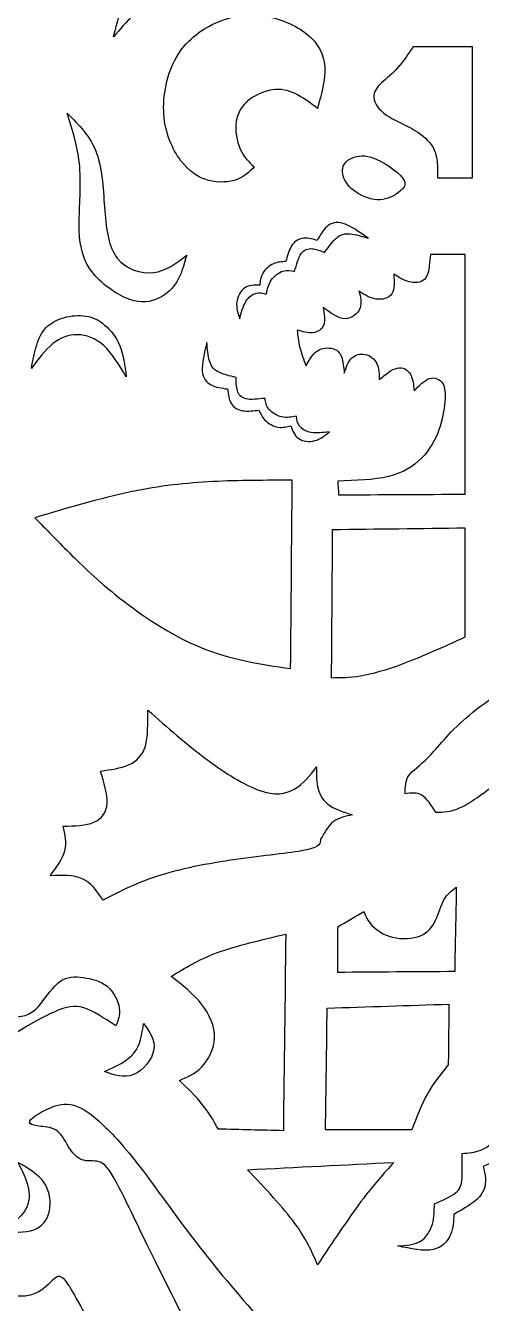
# Model space of a CAD drawing. Header units: millimetres. Extents: x 30 to 570, y 16 to 401.
# Drawn here: x 231.7 to 269.1, y 214.3 to 319.1 of the extents above; entities that cross this region are included whole.
import ezdxf

# ---------------------------------------------------------------- set-up
doc = ezdxf.new("R2010")
doc.units = ezdxf.units.MM
doc.layers.add('Default', color=7, linetype='Continuous')
doc.layers.add('DV1_Layer_1', color=7, linetype='Continuous')

# ---------------------------------------------------------------- blocks, each defined once
blk = doc.blocks.new('SE')
at = {"layer": 'DV1_Layer_1', "color": 7, "linetype": 'Continuous'}
for points, knots in [([(300.17, 19.96), (298.13, 20), (296.08, 20.05), (294.36, 20.47), (292.65, 20.89), (291.27, 21.7), (290.4, 22.74), (289.53, 23.79), (289.18, 25.08), (288.82, 26.37), (287.26, 26.33), (284.15, 26.24), (281.21, 28.28), (280.05, 29.42), (278.89, 30.55), (278.05, 31.8), (277.2, 33.05), (276.49, 32.42), (275.06, 31.18), (271.86, 31.53), (270.68, 32.31), (269.5, 33.09), (268.74, 34.47), (267.99, 35.85), (267.05, 34.87), (266.12, 33.89), (264.74, 33.38), (263.36, 32.87), (261.53, 32.83), (260.13, 33.16), (258.73, 33.49), (257.75, 34.21), (257.08, 35.07), (256.41, 35.94), (256.05, 36.97), (255.7, 37.99), (253.83, 37.9), (250.09, 37.72), (244.21, 39.86), (238.87, 42.26), (234.95, 41.91), (233.02, 41.42), (231.08, 40.93), (229.16, 40.13), (227.14, 38.79), (225.11, 37.46), (222.98, 35.59), (220.46, 33.87), (217.95, 32.16), (212.16, 29.04), (208.28, 27.04), (201.96, 24.99), (198.96, 24.34), (195.95, 23.7), (193.1, 23.43), (189.43, 23.5), (185.76, 23.56), (181.26, 23.97), (177.1, 25.28), (172.94, 26.59), (165.28, 31.04), (156.91, 35.5), (153.21, 37.08), (149.52, 38.66), (146.31, 39.59), (143.49, 40.01), (140.66, 40.44), (138.21, 40.35), (135.87, 39.66), (133.54, 38.97), (129.08, 36.39), (124.28, 35.59), (121.98, 35.41), (119.69, 35.23), (117.51, 35.27), (115.66, 35.63), (113.81, 35.99), (112.3, 36.65), (110.79, 37.32), (109.9, 35.81), (108.11, 32.78), (104.55, 31.53), (102.86, 31.24), (101.17, 30.96), (99.57, 31), (98.21, 31.53), (96.85, 32.07), (95.74, 33.09), (94.96, 34.21), (94.18, 35.32), (93.73, 36.52), (93.42, 37.79), (93.11, 39.06), (92.93, 40.39), (92.76, 41.73), (90.17, 40.88), (87.59, 40.04), (84.56, 39.21), (81.54, 38.39), (74.59, 36.79), (69.43, 36.43), (66.6, 36.68), (63.77, 36.92), (60.7, 37.59), (57.41, 38.9), (54.11, 40.22), (50.6, 42.17), (48.24, 45.18), (45.88, 48.18), (43.47, 56.29), (44.81, 61.36), (45.94, 63.41), (47.08, 65.46), (48.68, 67.02), (50.28, 68.57), (47.52, 70.89), (44.76, 73.2), (42, 75.52), (44.45, 78.15), (46.9, 80.77), (49.35, 83.4), (46.77, 85.8), (44.18, 88.21), (41.6, 90.61), (44.14, 93.24), (46.68, 95.87), (49.21, 98.49), (46.63, 101.12), (44.05, 103.75), (41.47, 106.37), (44.14, 109.04), (46.81, 111.71), (49.48, 114.39), (46.68, 116.88), (43.87, 119.37), (41.07, 121.87), (43.34, 124.63), (45.61, 127.39), (47.88, 130.15), (45.12, 132.68), (42.36, 135.22), (39.6, 137.76), (41.96, 140.39), (44.32, 143.01), (46.68, 145.64), (44.01, 148), (41.33, 150.36), (38.66, 152.72), (41.33, 155.3), (44.01, 157.88), (46.68, 160.46), (43.92, 162.87), (41.16, 165.27), (38.4, 167.68), (41.16, 170.39), (43.92, 173.11), (46.68, 175.82), (43.78, 178.09), (40.89, 180.36), (38, 182.63), (40.62, 185.31), (43.25, 187.98), (45.88, 190.65), (43.43, 193.14), (40.98, 195.63), (38.53, 198.13), (41.38, 200.49), (44.23, 202.85), (47.08, 205.21), (44.63, 207.7), (42.18, 210.19), (39.73, 212.69), (42.14, 215.22), (44.54, 217.76), (46.94, 220.3), (44.27, 222.66), (41.6, 225.02), (38.93, 227.38), (41.29, 230.32), (43.65, 233.25), (46.01, 236.19), (43.47, 238.37), (40.93, 240.56), (38.4, 242.74), (40.93, 245.68), (43.47, 248.61), (46.01, 251.55), (43.03, 253.56), (40.04, 255.56), (37.06, 257.56), (39.78, 259.83), (42.49, 262.1), (45.21, 264.37), (42.27, 267.04), (39.33, 269.72), (36.39, 272.39), (39.33, 274.92), (42.27, 277.46), (45.21, 280), (42.4, 282.49), (39.6, 284.99), (36.79, 287.48), (39.82, 290.06), (42.85, 292.64), (45.88, 295.23), (43.25, 297.81), (40.62, 300.39), (38, 302.97), (41.07, 305.29), (44.14, 307.6), (47.21, 309.92), (44.5, 311.88), (41.78, 313.84), (39.06, 315.79), (41.82, 318.51), (44.58, 321.23), (47.35, 323.94), (44.41, 326.79), (41.47, 329.64), (38.53, 332.49), (41.6, 334.8), (44.67, 337.12), (47.75, 339.43), (44.9, 342.24), (42.05, 345.04), (39.2, 347.85), (42, 349.94), (44.81, 352.03), (47.61, 354.13), (44.76, 356.17), (41.91, 358.22), (39.06, 360.27), (41.82, 363.07), (44.58, 365.88), (47.35, 368.68), (44.85, 370.78), (42.36, 372.87), (39.87, 374.96)], [0, 0, 0, 0, 0.011364, 0.011364, 0.011364, 0.022727, 0.022727, 0.022727, 0.034091, 0.034091, 0.034091, 0.045455, 0.056818, 0.056818, 0.056818, 0.068182, 0.068182, 0.068182, 0.079545, 0.090909, 0.090909, 0.090909, 0.102273, 0.102273, 0.102273, 0.113636, 0.113636, 0.113636, 0.125, 0.125, 0.125, 0.136364, 0.136364, 0.136364, 0.147727, 0.147727, 0.147727, 0.159091, 0.170455, 0.181818, 0.193182, 0.193182, 0.193182, 0.204545, 0.204545, 0.204545, 0.215909, 0.215909, 0.215909, 0.227273, 0.238636, 0.25, 0.25, 0.25, 0.261364, 0.261364, 0.261364, 0.272727, 0.272727, 0.272727, 0.284091, 0.295455, 0.295455, 0.295455, 0.306818, 0.306818, 0.306818, 0.318182, 0.318182, 0.318182, 0.329545, 0.340909, 0.340909, 0.340909, 0.352273, 0.352273, 0.352273, 0.363636, 0.363636, 0.363636, 0.375, 0.386364, 0.386364, 0.386364, 0.397727, 0.397727, 0.397727, 0.409091, 0.409091, 0.409091, 0.420455, 0.420455, 0.420455, 0.431818, 0.431818, 0.431818, 0.443182, 0.443182, 0.443182, 0.454545, 0.465909, 0.465909, 0.465909, 0.477273, 0.477273, 0.477273, 0.488636, 0.488636, 0.488636, 0.5, 0.511364, 0.511364, 0.511364, 0.522727, 0.522727, 0.522727, 0.534091, 0.534091, 0.534091, 0.545455, 0.545455, 0.545455, 0.556818, 0.556818, 0.556818, 0.568182, 0.568182, 0.568182, 0.579545, 0.579545, 0.579545, 0.590909, 0.590909, 0.590909, 0.602273, 0.602273, 0.602273, 0.613636, 0.613636, 0.613636, 0.625, 0.625, 0.625, 0.636364, 0.636364, 0.636364, 0.647727, 0.647727, 0.647727, 0.659091, 0.659091, 0.659091, 0.670455, 0.670455, 0.670455, 0.681818, 0.681818, 0.681818, 0.693182, 0.693182, 0.693182, 0.704545, 0.704545, 0.704545, 0.715909, 0.715909, 0.715909, 0.727273, 0.727273, 0.727273, 0.738636, 0.738636, 0.738636, 0.75, 0.75, 0.75, 0.761364, 0.761364, 0.761364, 0.772727, 0.772727, 0.772727, 0.784091, 0.784091, 0.784091, 0.795455, 0.795455, 0.795455, 0.806818, 0.806818, 0.806818, 0.818182, 0.818182, 0.818182, 0.829545, 0.829545, 0.829545, 0.840909, 0.840909, 0.840909, 0.852273, 0.852273, 0.852273, 0.863636, 0.863636, 0.863636, 0.875, 0.875, 0.875, 0.886364, 0.886364, 0.886364, 0.897727, 0.897727, 0.897727, 0.909091, 0.909091, 0.909091, 0.920455, 0.920455, 0.920455, 0.931818, 0.931818, 0.931818, 0.943182, 0.943182, 0.943182, 0.954545, 0.954545, 0.954545, 0.965909, 0.965909, 0.965909, 0.977273, 0.977273, 0.977273, 1, 1, 1, 1]), ([(247.87, 324.21), (246.23, 324.19), (244.58, 324.17), (243.26, 323.82), (241.94, 323.48), (240.94, 322.81), (239.61, 320.83), (239.27, 319.52), (238.94, 318.21), (240.01, 319.46), (241.07, 320.7), (242.18, 321.5), (243.3, 322.3), (244.45, 322.66), (245.41, 323.03), (246.36, 323.41), (247.12, 323.81), (247.87, 324.21)], [0, 0, 0, 0, 0.142857, 0.142857, 0.142857, 0.285714, 0.285714, 0.428571, 0.428571, 0.428571, 0.571429, 0.571429, 0.571429, 0.714286, 0.714286, 0.714286, 1, 1, 1, 1]), ([(250.47, 307.55), (250.05, 307.95), (249.63, 308.35), (249.34, 308.99), (249.05, 309.64), (248.89, 310.53), (249, 311.27), (249.12, 312.02), (249.49, 312.62), (250.09, 313.07), (250.69, 313.53), (251.51, 313.84), (252.21, 313.89), (252.91, 313.95), (253.49, 313.75), (254.6, 313.15), (255.14, 312.75), (255.67, 312.35), (256, 313.53), (256.33, 314.7), (256.2, 316.79), (255.73, 317.7), (253.89, 319.19), (252.51, 319.77), (251.17, 319.95), (249.83, 320.12), (248.52, 319.9), (247.27, 319.33), (246.03, 318.77), (244.85, 317.86), (244.08, 316.51), (243.32, 315.17), (242.96, 313.39), (243.07, 311.85), (243.18, 310.31), (243.76, 308.99), (245.12, 307.17), (245.89, 306.66), (246.73, 306.44), (247.56, 306.22), (248.45, 306.28), (249.08, 306.52), (249.71, 306.75), (250.09, 307.15), (250.47, 307.55)], [0, 0, 0, 0, 0.058824, 0.058824, 0.058824, 0.117647, 0.117647, 0.117647, 0.176471, 0.176471, 0.176471, 0.235294, 0.235294, 0.235294, 0.294118, 0.294118, 0.352941, 0.352941, 0.352941, 0.411765, 0.411765, 0.470588, 0.470588, 0.529412, 0.529412, 0.529412, 0.588235, 0.588235, 0.588235, 0.647059, 0.647059, 0.647059, 0.705882, 0.705882, 0.705882, 0.764706, 0.764706, 0.823529, 0.823529, 0.823529, 0.882353, 0.882353, 0.882353, 1, 1, 1, 1]), ([(263.52, 317.41), (263.12, 316.8), (262.72, 316.19), (261.83, 315.2), (261.33, 314.82), (260.93, 314.44), (260.54, 314.07), (260.25, 313.7), (260.32, 312.8), (260.69, 312.26), (261.29, 311.83), (261.88, 311.4), (262.71, 311.08), (264.1, 310.3), (264.67, 309.84), (265, 309.38), (265.33, 308.92), (265.43, 308.47), (265.48, 308.01), (265.53, 307.56), (265.53, 307.1), (265.53, 306.65)], [0, 0, 0, 0, 0.111111, 0.111111, 0.222222, 0.222222, 0.222222, 0.333333, 0.333333, 0.444444, 0.444444, 0.444444, 0.555556, 0.555556, 0.666667, 0.666667, 0.666667, 0.777778, 0.777778, 0.777778, 1, 1, 1, 1]), ([(265.53, 306.65), (265.53, 306.65), (268.4, 306.65), (268.4, 306.65), (268.4, 317.41), (268.4, 317.41), (263.52, 317.41), (263.52, 317.41)], [0, 0, 0, 0, 0.25, 0.25, 0.5, 0.5, 1, 1, 1, 1]), ([(235.14, 311.95), (235.59, 310.53), (236.03, 309.11), (236.3, 306), (236.12, 304.31), (236.12, 302.86), (236.12, 301.42), (236.3, 300.22), (237, 299.18), (237.7, 298.13), (238.92, 297.24), (239.92, 296.81), (240.92, 296.38), (241.7, 296.4), (243.07, 296.91), (243.67, 297.4), (244.08, 298.04), (244.49, 298.69), (244.72, 299.49), (244.94, 300.29), (244.1, 299.64), (243.25, 299), (242.22, 298.88), (241.19, 298.75), (239.96, 299.15), (239.25, 300.05), (238.54, 300.95), (238.34, 302.35), (238.1, 305.53), (238.05, 307.31), (237.55, 308.67), (237.05, 310.04), (236.1, 310.99), (235.14, 311.95)], [0, 0, 0, 0, 0.076923, 0.076923, 0.153846, 0.153846, 0.153846, 0.230769, 0.230769, 0.230769, 0.307692, 0.307692, 0.307692, 0.384615, 0.384615, 0.461538, 0.461538, 0.461538, 0.538462, 0.538462, 0.538462, 0.615385, 0.615385, 0.615385, 0.692308, 0.692308, 0.692308, 0.769231, 0.769231, 0.846154, 0.846154, 0.846154, 1, 1, 1, 1]), ([(261.73, 307.47), (261.16, 307.88), (260.44, 308.28), (259.79, 308.41), (259.13, 308.53), (258.53, 308.37), (258.17, 308.09), (257.8, 307.82), (257.67, 307.42), (257.74, 306.97), (257.82, 306.53), (258.11, 306.04), (258.63, 305.63), (259.16, 305.22), (259.91, 304.88), (261.22, 304.82), (261.78, 305.08), (262.2, 305.36), (262.62, 305.64), (262.91, 305.93), (262.83, 306.28), (262.75, 306.64), (262.31, 307.06), (261.73, 307.47)], [0, 0, 0, 0, 0.111111, 0.111111, 0.111111, 0.222222, 0.222222, 0.222222, 0.333333, 0.333333, 0.333333, 0.444444, 0.444444, 0.444444, 0.555556, 0.555556, 0.666667, 0.666667, 0.666667, 0.777778, 0.777778, 0.777778, 1, 1, 1, 1]), ([(259.83, 301.69), (259.3, 301.85), (258.78, 302.01), (258.35, 302.05), (257.92, 302.09), (257.58, 302.01), (256.92, 301.46), (256.59, 300.99), (256.26, 300.53), (255.91, 300.67), (255.55, 300.81), (254.89, 300.86), (254.58, 300.77), (254.34, 300.43), (254.11, 300.1), (253.95, 299.53), (253.79, 298.96), (253.49, 299.03), (253.18, 299.11), (252.84, 299), (252.49, 298.89), (252.11, 298.6), (251.88, 298.25), (251.64, 297.91), (251.56, 297.51), (251.47, 297.11), (251.2, 297.19), (250.93, 297.26), (250.63, 297.18), (250.34, 297.1), (250.01, 296.87), (249.79, 296.49), (249.56, 296.12), (249.42, 295.6), (249.29, 295.07), (249.14, 295.53), (249, 295.98), (249.05, 296.44), (249.1, 296.91), (249.35, 297.38), (249.7, 297.62), (250.05, 297.85), (250.49, 297.84), (250.93, 297.83), (250.97, 298.18), (251.01, 298.52), (251.38, 299.15), (251.71, 299.44), (252.05, 299.59), (252.39, 299.75), (252.73, 299.76), (253.08, 299.78), (253.19, 300.23), (253.31, 300.67), (253.73, 301.37), (254.04, 301.62), (254.41, 301.68), (254.78, 301.75), (255.21, 301.64), (255.65, 301.52), (255.89, 301.94), (256.13, 302.36), (256.46, 302.65), (256.79, 302.94), (257.21, 303.09), (257.79, 302.91), (258.36, 302.73), (259.1, 302.21), (259.83, 301.69)], [0, 0, 0, 0, 0.04, 0.04, 0.04, 0.08, 0.08, 0.12, 0.12, 0.12, 0.16, 0.16, 0.2, 0.2, 0.2, 0.24, 0.24, 0.24, 0.28, 0.28, 0.28, 0.32, 0.32, 0.32, 0.36, 0.36, 0.36, 0.4, 0.4, 0.4, 0.44, 0.44, 0.44, 0.48, 0.48, 0.48, 0.52, 0.52, 0.52, 0.56, 0.56, 0.56, 0.6, 0.6, 0.6, 0.64, 0.64, 0.68, 0.68, 0.68, 0.72, 0.72, 0.72, 0.76, 0.76, 0.8, 0.8, 0.8, 0.84, 0.84, 0.84, 0.88, 0.88, 0.88, 0.92, 0.92, 0.92, 1, 1, 1, 1]), ([(257.33, 281.76), (258.82, 281.81), (260.31, 281.85), (261.49, 282.14), (262.67, 282.43), (263.53, 282.96), (264.2, 283.64), (264.86, 284.32), (265.33, 285.14), (265.93, 286.78), (266.06, 287.6), (266.12, 288.27), (266.18, 288.94), (266.15, 289.45), (265.71, 290.14), (265.29, 290.31), (264.44, 290.05), (264.02, 289.6), (263.6, 289.16), (263.55, 289.67), (263.51, 290.18), (263.29, 290.55), (263.07, 290.91), (262.67, 291.13), (261.75, 290.94), (261.24, 290.51), (260.73, 290.09), (260.73, 290.56), (260.73, 291.02), (260.54, 291.4), (260.36, 291.78), (259.98, 292.07), (259.58, 292.16), (259.18, 292.25), (258.76, 292.13), (258.18, 291.56), (258.02, 291.09), (257.87, 290.62), (257.82, 291.11), (257.78, 291.6), (257.65, 291.96), (257.51, 292.31), (257.29, 292.53), (256.92, 292.63), (256.56, 292.73), (256.05, 292.71), (255.27, 292.2), (255, 291.71), (254.74, 291.22), (254.54, 291.73), (254.34, 292.25), (254.09, 293.22), (254.05, 293.69), (254, 294.16), (254.45, 294.02), (254.89, 293.89), (255.29, 293.93), (255.69, 293.98), (256.05, 294.2), (256.18, 294.58), (256.31, 294.96), (256.22, 295.49), (256.13, 296.02), (256.76, 295.56), (257.38, 295.09), (258.49, 295.07), (258.98, 295.51), (259.16, 295.97), (259.33, 296.42), (259.2, 296.89), (259.07, 297.35), (259.51, 297.07), (259.96, 296.78), (260.46, 296.7), (260.95, 296.62), (261.51, 296.75), (261.77, 297.13), (262.02, 297.51), (261.98, 298.13), (261.93, 298.75), (262.33, 298.49), (262.73, 298.22), (263.64, 298), (264.15, 298.04), (264.44, 298.31), (264.73, 298.58), (264.8, 299.07), (264.84, 299.44), (264.89, 299.82), (264.91, 300.09), (264.93, 300.35), (265.89, 300.35), (266.84, 300.35), (267.8, 300.35), (267.8, 293.8), (267.8, 287.25), (267.8, 280.69), (264.33, 280.67), (260.87, 280.65), (257.4, 280.63), (257.38, 281.01), (257.36, 281.38), (257.33, 281.76)], [0, 0, 0, 0, 0.026316, 0.026316, 0.026316, 0.052632, 0.052632, 0.052632, 0.078947, 0.078947, 0.105263, 0.105263, 0.105263, 0.131579, 0.131579, 0.157895, 0.157895, 0.184211, 0.184211, 0.184211, 0.210526, 0.210526, 0.210526, 0.236842, 0.236842, 0.263158, 0.263158, 0.263158, 0.289474, 0.289474, 0.289474, 0.315789, 0.315789, 0.315789, 0.342105, 0.342105, 0.368421, 0.368421, 0.368421, 0.394737, 0.394737, 0.394737, 0.421053, 0.421053, 0.421053, 0.447368, 0.447368, 0.473684, 0.473684, 0.473684, 0.5, 0.5, 0.526316, 0.526316, 0.526316, 0.552632, 0.552632, 0.552632, 0.578947, 0.578947, 0.578947, 0.605263, 0.605263, 0.605263, 0.631579, 0.631579, 0.657895, 0.657895, 0.657895, 0.684211, 0.684211, 0.684211, 0.710526, 0.710526, 0.710526, 0.736842, 0.736842, 0.736842, 0.763158, 0.763158, 0.763158, 0.789474, 0.789474, 0.815789, 0.815789, 0.815789, 0.842105, 0.842105, 0.842105, 0.868421, 0.868421, 0.868421, 0.894737, 0.894737, 0.894737, 0.921053, 0.921053, 0.921053, 0.947368, 0.947368, 0.947368, 1, 1, 1, 1]), ([(232.2, 291), (232.77, 291.77), (233.34, 292.54), (233.96, 293.04), (234.58, 293.54), (235.26, 293.78), (235.98, 293.77), (236.7, 293.75), (237.45, 293.5), (238.13, 292.88), (238.8, 292.27), (239.39, 291.3), (239.98, 290.33), (239.87, 291.22), (239.76, 292.11), (239.17, 293.59), (238.69, 294.17), (238.21, 294.57), (237.73, 294.98), (237.25, 295.22), (236.68, 295.31), (236.11, 295.4), (235.44, 295.34), (234.85, 295.17), (234.27, 295), (233.77, 294.73), (233.05, 293.98), (232.82, 293.51), (232.64, 292.93), (232.47, 292.36), (232.33, 291.68), (232.2, 291)], [0, 0, 0, 0, 0.083333, 0.083333, 0.083333, 0.166667, 0.166667, 0.166667, 0.25, 0.25, 0.25, 0.333333, 0.333333, 0.333333, 0.416667, 0.416667, 0.5, 0.5, 0.5, 0.583333, 0.583333, 0.583333, 0.666667, 0.666667, 0.666667, 0.75, 0.75, 0.833333, 0.833333, 0.833333, 1, 1, 1, 1]), ([(246.6, 293.14), (246.64, 292.59), (246.68, 292.05), (246.81, 291.63), (246.93, 291.22), (247.13, 290.94), (247.89, 290.53), (248.44, 290.39), (249, 290.26), (249, 289.88), (249, 289.5), (249.2, 288.86), (249.4, 288.61), (249.8, 288.51), (250.19, 288.42), (250.78, 288.49), (251.37, 288.55), (251.42, 288.24), (251.46, 287.93), (251.69, 287.65), (251.92, 287.37), (252.33, 287.12), (253.14, 286.94), (253.54, 287.01), (253.94, 287.08), (253.98, 286.8), (254.01, 286.52), (254.19, 286.27), (254.38, 286.03), (254.71, 285.82), (255.58, 285.67), (256.12, 285.74), (256.65, 285.81), (256.28, 285.5), (255.91, 285.2), (255.46, 285.08), (255.01, 284.96), (254.48, 285.01), (253.79, 285.48), (253.63, 285.9), (253.48, 286.31), (253.14, 286.22), (252.81, 286.13), (252.09, 286.24), (251.7, 286.44), (251.43, 286.7), (251.16, 286.96), (251.02, 287.27), (250.87, 287.58), (250.41, 287.53), (249.96, 287.47), (249.16, 287.6), (248.81, 287.79), (248.61, 288.11), (248.41, 288.43), (248.35, 288.88), (248.3, 289.32), (247.82, 289.39), (247.34, 289.46), (246.95, 289.66), (246.56, 289.86), (246.26, 290.19), (246.22, 290.8), (246.17, 291.4), (246.38, 292.27), (246.6, 293.14)], [0, 0, 0, 0, 0.04, 0.04, 0.04, 0.08, 0.08, 0.12, 0.12, 0.12, 0.16, 0.16, 0.2, 0.2, 0.2, 0.24, 0.24, 0.24, 0.28, 0.28, 0.28, 0.32, 0.32, 0.36, 0.36, 0.36, 0.4, 0.4, 0.4, 0.44, 0.44, 0.48, 0.48, 0.48, 0.52, 0.52, 0.52, 0.56, 0.56, 0.6, 0.6, 0.6, 0.64, 0.64, 0.68, 0.68, 0.68, 0.72, 0.72, 0.72, 0.76, 0.76, 0.8, 0.8, 0.8, 0.84, 0.84, 0.84, 0.88, 0.88, 0.88, 0.92, 0.92, 0.92, 1, 1, 1, 1]), ([(232.48, 278.76), (235.19, 279.56), (237.9, 280.36), (240.33, 280.87), (242.76, 281.38), (244.92, 281.61), (247.08, 281.72), (249.25, 281.83), (251.43, 281.83), (253.6, 281.83), (253.56, 276.67), (253.51, 271.52), (253.47, 266.37), (250.98, 266.74), (248.49, 267.12), (246.06, 268.12), (243.63, 269.12), (241.25, 270.74), (237.63, 273.59), (236.39, 274.81), (235.32, 275.87), (234.25, 276.94), (233.37, 277.85), (232.48, 278.76)], [0, 0, 0, 0, 0.111111, 0.111111, 0.111111, 0.222222, 0.222222, 0.222222, 0.333333, 0.333333, 0.333333, 0.444444, 0.444444, 0.444444, 0.555556, 0.555556, 0.555556, 0.666667, 0.666667, 0.777778, 0.777778, 0.777778, 1, 1, 1, 1]), ([(256.88, 277.76), (260.52, 277.81), (264.16, 277.85), (267.8, 277.9), (267.8, 274.92), (267.8, 271.94), (267.8, 268.97), (266.02, 268.17), (264.24, 267.37), (262.78, 266.81), (261.31, 266.26), (260.16, 265.94), (259.21, 265.79), (258.27, 265.63), (257.53, 265.63), (256.8, 265.63), (256.83, 269.68), (256.86, 273.72), (256.88, 277.76)], [0, 0, 0, 0, 0.142857, 0.142857, 0.142857, 0.285714, 0.285714, 0.285714, 0.428571, 0.428571, 0.428571, 0.571429, 0.571429, 0.571429, 0.714286, 0.714286, 0.714286, 1, 1, 1, 1]), ([(292.79, 272.56), (290.7, 271.17), (288.61, 269.77), (286.57, 269.05), (284.52, 268.34), (282.52, 268.32), (280.34, 267.98), (278.15, 267.63), (275.77, 266.97), (273.56, 265.96), (271.35, 264.95), (269.31, 263.59), (267.85, 262.32), (266.4, 261.06), (265.53, 259.88), (264.06, 258.37), (262.87, 257.7), (262.87, 256.64), (262.87, 256.1), (263.33, 256.17), (263.8, 256.24), (264.64, 255.73), (265.02, 255.15), (265.4, 254.57), (265.98, 254.57), (266.55, 254.57), (268.17, 255.3), (269.22, 256.04), (270.48, 257.06), (271.75, 258.08), (273.24, 259.39), (274.77, 260.46), (276.3, 261.52), (277.88, 262.35), (279.41, 262.88), (280.95, 263.41), (282.44, 263.66), (284.12, 263.77), (285.81, 263.88), (287.7, 263.86), (289.59, 263.83), (289.72, 265.43), (289.85, 267.03), (290.39, 268.49), (290.92, 269.94), (291.85, 271.25), (292.79, 272.56)], [0, 0, 0, 0, 0.055556, 0.055556, 0.055556, 0.111111, 0.111111, 0.111111, 0.166667, 0.166667, 0.166667, 0.222222, 0.222222, 0.222222, 0.277778, 0.277778, 0.333333, 0.388889, 0.388889, 0.388889, 0.444444, 0.444444, 0.5, 0.5, 0.5, 0.555556, 0.555556, 0.611111, 0.611111, 0.611111, 0.666667, 0.666667, 0.666667, 0.722222, 0.722222, 0.722222, 0.777778, 0.777778, 0.777778, 0.833333, 0.833333, 0.833333, 0.888889, 0.888889, 0.888889, 1, 1, 1, 1]), ([(241.74, 262.97), (241.76, 261.88), (241.78, 260.79), (241.55, 260.01), (241.32, 259.24), (240.83, 258.77), (239.52, 258.19), (238.7, 258.08), (237.88, 257.97), (238.16, 257.02), (238.45, 256.06), (238.41, 255.32), (238.36, 254.57), (237.99, 254.04), (237.33, 253.76), (236.68, 253.48), (235.74, 253.46), (234.81, 253.44), (234.97, 252.77), (235.12, 252.11), (234.94, 251.43), (234.77, 250.75), (234.25, 250.06), (233.74, 249.37), (234.7, 249.42), (235.65, 249.46), (237.1, 248.8), (237.59, 248.09), (238.08, 247.37), (239.5, 248.11), (240.92, 248.84), (242.83, 249.43), (244.74, 250.02), (247.14, 250.46), (251.65, 251.08), (253.76, 251.26), (254.82, 251.51), (255.89, 251.75), (255.91, 252.06), (255.93, 252.37), (256.25, 252.93), (256.56, 253.48), (256.99, 253.82), (257.42, 254.15), (257.98, 254.26), (258.53, 254.37), (257.78, 254.62), (257.02, 254.86), (256.52, 255.25), (256.02, 255.64), (255.78, 256.17), (255.67, 256.7), (255.56, 257.24), (255.58, 257.77), (255.6, 258.3), (255.05, 257.59), (254.49, 256.88), (253.05, 256.06), (252.16, 255.95), (250.94, 256.37), (249.72, 256.79), (248.16, 257.75), (246.57, 258.94), (244.98, 260.12), (243.36, 261.55), (241.74, 262.97)], [0, 0, 0, 0, 0.041667, 0.041667, 0.041667, 0.083333, 0.083333, 0.125, 0.125, 0.125, 0.166667, 0.166667, 0.166667, 0.208333, 0.208333, 0.208333, 0.25, 0.25, 0.25, 0.291667, 0.291667, 0.291667, 0.333333, 0.333333, 0.333333, 0.375, 0.375, 0.416667, 0.416667, 0.416667, 0.458333, 0.458333, 0.458333, 0.5, 0.5, 0.541667, 0.541667, 0.541667, 0.583333, 0.583333, 0.583333, 0.625, 0.625, 0.625, 0.666667, 0.666667, 0.666667, 0.708333, 0.708333, 0.708333, 0.75, 0.75, 0.75, 0.791667, 0.791667, 0.791667, 0.833333, 0.833333, 0.875, 0.875, 0.875, 0.916667, 0.916667, 0.916667, 1, 1, 1, 1]), ([(257.33, 245.18), (257.33, 243.93), (257.33, 242.69), (257.33, 241.44), (260.53, 241.47), (263.73, 241.49), (266.93, 241.51), (266.97, 243.82), (267.02, 246.13), (267.06, 248.44), (266.69, 248.15), (266.31, 247.86), (266.04, 247.4), (265.78, 246.93), (265.62, 246.29), (265.11, 245.18), (264.75, 244.71), (264.12, 244.45), (263.49, 244.2), (262.58, 244.15), (261.09, 244.51), (260.51, 244.91), (260.14, 245.3), (259.78, 245.69), (259.62, 246.06), (259.47, 246.44), (258.76, 246.02), (258.04, 245.6), (257.33, 245.18)], [0, 0, 0, 0, 0.090909, 0.090909, 0.090909, 0.181818, 0.181818, 0.181818, 0.272727, 0.272727, 0.272727, 0.363636, 0.363636, 0.363636, 0.454545, 0.454545, 0.545455, 0.545455, 0.545455, 0.636364, 0.636364, 0.727273, 0.727273, 0.727273, 0.818182, 0.818182, 0.818182, 1, 1, 1, 1]), ([(243.67, 241.11), (244.58, 240.4), (245.49, 239.69), (246.16, 238.84), (246.83, 238), (247.25, 237.02), (247.23, 236.09), (247.2, 235.16), (246.74, 234.27), (246.18, 233.69), (245.63, 233.11), (244.98, 232.85), (244.34, 232.58), (245.03, 231.91), (245.72, 231.25), (246.25, 230.58), (246.78, 229.91), (247.16, 229.25), (247.54, 228.58), (249.32, 228.54), (251.09, 228.49), (252.87, 228.45), (252.94, 233.82), (253, 239.2), (253.07, 244.58), (251.05, 244.11), (249.03, 243.64), (247.46, 243.07), (245.89, 242.49), (244.78, 241.8), (243.67, 241.11)], [0, 0, 0, 0, 0.090909, 0.090909, 0.090909, 0.181818, 0.181818, 0.181818, 0.272727, 0.272727, 0.272727, 0.363636, 0.363636, 0.363636, 0.454545, 0.454545, 0.454545, 0.545455, 0.545455, 0.545455, 0.636364, 0.636364, 0.636364, 0.727273, 0.727273, 0.727273, 0.818182, 0.818182, 0.818182, 1, 1, 1, 1]), ([(225.48, 232.25), (227.12, 233.6), (228.77, 234.96), (230.27, 236), (231.77, 237.05), (233.12, 237.78), (235.1, 238.64), (235.72, 238.78), (236.5, 238.53), (237.28, 238.29), (238.21, 237.67), (239.14, 237.05), (239.32, 237.49), (239.5, 237.93), (239.41, 238.52), (239.32, 239.11), (238.96, 239.84), (238.42, 240.3), (237.88, 240.75), (237.14, 240.93), (235.77, 241.11), (235.12, 241.11), (234.54, 240.7), (233.97, 240.29), (233.45, 239.47), (232.97, 238.87), (232.48, 238.27), (232.01, 237.89), (231.07, 237.79), (230.12, 237.69), (228.7, 237.87), (227.88, 237.91), (227.06, 237.96), (226.84, 237.87), (226.6, 237.6), (226.37, 237.33), (226.12, 236.89), (225.94, 235.97), (225.75, 235.05), (225.61, 233.65), (225.48, 232.25)], [0, 0, 0, 0, 0.066667, 0.066667, 0.066667, 0.133333, 0.133333, 0.2, 0.2, 0.2, 0.266667, 0.266667, 0.266667, 0.333333, 0.333333, 0.333333, 0.4, 0.4, 0.4, 0.466667, 0.466667, 0.533333, 0.533333, 0.533333, 0.6, 0.6, 0.6, 0.666667, 0.666667, 0.666667, 0.733333, 0.733333, 0.733333, 0.8, 0.8, 0.8, 0.866667, 0.866667, 0.866667, 1, 1, 1, 1]), ([(256.47, 238.51), (256.42, 235.18), (256.38, 231.85), (256.33, 228.52), (258.69, 228.52), (261.04, 228.52), (263.4, 228.52), (263.8, 229.56), (264.2, 230.6), (265.2, 232.38), (265.8, 233.11), (266.4, 233.85), (266.42, 235.51), (266.44, 237.18), (266.46, 238.84), (263.13, 238.73), (259.8, 238.62), (256.47, 238.51)], [0, 0, 0, 0, 0.142857, 0.142857, 0.142857, 0.285714, 0.285714, 0.285714, 0.428571, 0.428571, 0.571429, 0.571429, 0.571429, 0.714286, 0.714286, 0.714286, 1, 1, 1, 1]), ([(241.41, 237.25), (241.27, 236.36), (241.14, 235.47), (240.07, 234.16), (239.14, 233.74), (238.21, 233.31), (239.01, 233.02), (239.81, 232.74), (240.59, 233.06), (241.36, 233.38), (242.12, 234.31), (242.25, 235.11), (242.38, 235.91), (241.9, 236.58), (241.41, 237.25)], [0, 0, 0, 0, 0.166667, 0.166667, 0.333333, 0.333333, 0.333333, 0.5, 0.5, 0.5, 0.666667, 0.666667, 0.666667, 1, 1, 1, 1]), ([(242.13, 218.22), (243.3, 215.85), (244.72, 213.05), (245.58, 211.39), (246.45, 209.72), (246.76, 209.19), (247.07, 209.03), (247.38, 208.88), (247.69, 209.1), (248.39, 209.76), (249.09, 210.41), (250.18, 211.5), (251.27, 212.59), (249.47, 214.68), (247.67, 216.76), (244.27, 221.14), (242.67, 223.43), (241.36, 225.15), (240.05, 226.87), (239.03, 228.03), (238.12, 228.89), (237.21, 229.76), (235.61, 230.92), (234.28, 230.56), (233.7, 230.31), (233.12, 230.07), (232.63, 229.76), (232.34, 229.53), (232.06, 229.29), (231.97, 229.14), (232.09, 229.03), (232.21, 228.92), (232.54, 228.85), (232.98, 228.8), (233.41, 228.76), (233.94, 228.74), (234.35, 228.4), (234.77, 228.07), (235.05, 227.43), (235.7, 226.45), (236.05, 226.12), (236.5, 226.02), (236.94, 225.92), (237.48, 226.05), (238.39, 225.61), (238.76, 225.03), (239.41, 223.77), (240.05, 222.52), (240.96, 220.59), (242.13, 218.22)], [0, 0, 0, 0, 0.052632, 0.052632, 0.052632, 0.105263, 0.105263, 0.105263, 0.157895, 0.157895, 0.157895, 0.210526, 0.210526, 0.210526, 0.263158, 0.263158, 0.315789, 0.315789, 0.315789, 0.368421, 0.368421, 0.368421, 0.421053, 0.473684, 0.473684, 0.473684, 0.526316, 0.526316, 0.526316, 0.578947, 0.578947, 0.578947, 0.631579, 0.631579, 0.631579, 0.684211, 0.684211, 0.684211, 0.736842, 0.736842, 0.789474, 0.789474, 0.789474, 0.842105, 0.842105, 0.894737, 0.894737, 0.894737, 1, 1, 1, 1]), ([(270.33, 229.45), (270.33, 228.85), (270.33, 228.25), (269.93, 227.34), (269.53, 227.03), (268.6, 226.67), (268.06, 226.63), (267.53, 226.58), (267.55, 225.83), (267.57, 225.07), (267.53, 224.53), (267.49, 223.98), (267.37, 223.65), (266.99, 223.34), (266.6, 223.03), (265.93, 222.74), (265.26, 222.45), (265.26, 221.9), (265.26, 221.34), (264.93, 220.23), (264.6, 219.67), (264.1, 219.37), (263.6, 219.07), (262.93, 219.03), (262.27, 218.99), (263.33, 218.76), (264.4, 218.54), (265.15, 218.7), (265.91, 218.85), (266.35, 219.39), (266.59, 219.93), (266.82, 220.47), (266.84, 221.03), (266.86, 221.58), (267.69, 222.05), (268.51, 222.52), (268.95, 223.02), (269.4, 223.52), (269.46, 224.05), (269.45, 224.47), (269.44, 224.89), (269.35, 225.21), (269.26, 225.52), (269.95, 225.83), (270.64, 226.14), (270.96, 226.61), (271.28, 227.07), (271.24, 227.69), (271.07, 228.19), (270.91, 228.69), (270.62, 229.07), (270.33, 229.45)], [0, 0, 0, 0, 0.052632, 0.052632, 0.105263, 0.105263, 0.157895, 0.157895, 0.157895, 0.210526, 0.210526, 0.210526, 0.263158, 0.263158, 0.263158, 0.315789, 0.315789, 0.315789, 0.368421, 0.368421, 0.421053, 0.421053, 0.421053, 0.473684, 0.473684, 0.473684, 0.526316, 0.526316, 0.526316, 0.578947, 0.578947, 0.578947, 0.631579, 0.631579, 0.631579, 0.684211, 0.684211, 0.684211, 0.736842, 0.736842, 0.736842, 0.789474, 0.789474, 0.789474, 0.842105, 0.842105, 0.842105, 0.894737, 0.894737, 0.894737, 1, 1, 1, 1]), ([(229.75, 220.19), (230.52, 220.74), (231.3, 221.3), (231.69, 221.93), (232.08, 222.56), (232.08, 223.27), (231.91, 223.94), (231.74, 224.61), (231.41, 225.23), (231.08, 225.85), (231.92, 225.36), (232.77, 224.87), (233.72, 223.5), (233.83, 222.61), (233.68, 221.87), (233.52, 221.14), (233.1, 220.56), (232.4, 220.31), (231.7, 220.05), (230.72, 220.12), (229.75, 220.19)], [0, 0, 0, 0, 0.125, 0.125, 0.125, 0.25, 0.25, 0.25, 0.375, 0.375, 0.375, 0.5, 0.5, 0.625, 0.625, 0.625, 0.75, 0.75, 0.75, 1, 1, 1, 1]), ([(249.94, 225.25), (251.4, 223.7), (252.87, 222.14), (253.82, 220.84), (254.78, 219.54), (255.22, 218.5), (255.67, 217.45), (256.93, 219.34), (258.2, 221.23), (259.24, 222.63), (260.29, 224.03), (261.11, 224.94), (261.93, 225.85), (257.93, 225.65), (253.94, 225.45), (249.94, 225.25)], [0, 0, 0, 0, 0.166667, 0.166667, 0.166667, 0.333333, 0.333333, 0.333333, 0.5, 0.5, 0.5, 0.666667, 0.666667, 0.666667, 1, 1, 1, 1]), ([(213.88, 206.19), (215.93, 206.55), (217.97, 206.9), (219.8, 207.13), (221.64, 207.37), (223.26, 207.48), (224.99, 207.55), (226.72, 207.61), (228.57, 207.64), (230.8, 207.31), (233.03, 206.99), (235.65, 206.32), (237.71, 205.68), (239.76, 205.04), (241.25, 204.41), (242.74, 203.79), (241.1, 206.17), (239.45, 208.55), (236.81, 212.92), (235.81, 214.92), (235.2, 215.84), (234.59, 216.76), (234.37, 216.61), (234.01, 216.26), (233.65, 215.92), (233.17, 215.39), (232.5, 215.11), (231.83, 214.83), (230.99, 214.81), (229.5, 215.48), (228.86, 216.16), (228.46, 216.66), (228.06, 217.16), (227.9, 217.48), (227.69, 217.61), (227.48, 217.74), (227.21, 217.7), (226.01, 216.81), (225.08, 215.96), (222.97, 213.85), (221.79, 212.59), (220.08, 211.1), (218.37, 209.61), (216.13, 207.9), (213.88, 206.19)], [0, 0, 0, 0, 0.058824, 0.058824, 0.058824, 0.117647, 0.117647, 0.117647, 0.176471, 0.176471, 0.176471, 0.235294, 0.235294, 0.235294, 0.294118, 0.294118, 0.294118, 0.352941, 0.352941, 0.411765, 0.411765, 0.411765, 0.470588, 0.470588, 0.470588, 0.529412, 0.529412, 0.529412, 0.588235, 0.588235, 0.647059, 0.647059, 0.647059, 0.705882, 0.705882, 0.705882, 0.764706, 0.764706, 0.823529, 0.823529, 0.882353, 0.882353, 0.882353, 1, 1, 1, 1])]:
    blk.add_open_spline(points, degree=3, knots=knots, dxfattribs=at)

msp = doc.modelspace()

# ---------------------------------------------------------------- block references
at = {"layer": 'Default'}
msp.add_blockref('SE', (0, 0), dxfattribs=at)

doc.saveas('drawing.dxf')
